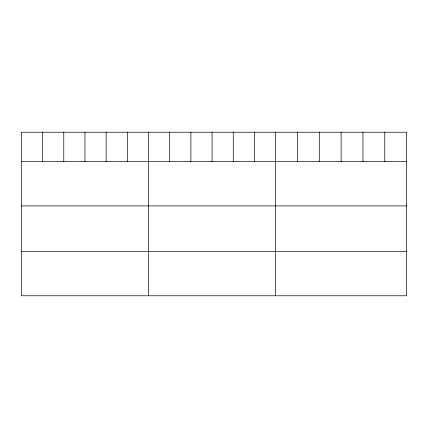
<?xml version="1.0" encoding="UTF-8"?>
<svg xmlns="http://www.w3.org/2000/svg" width="428" height="428" viewBox="0 0 428 428"><rect width="100%" height="100%" fill="white"/><g stroke="black" fill="none" stroke-linecap="round" stroke-linejoin="round"><path stroke-width="0.64" d="M406.6 161.645L406.6 295.775L21.4 295.775L21.4 132.225L406.6 132.225L406.6 161.645L21.4 161.645M21.4 205.905L406.6 205.905M21.4 251.514L406.6 251.514M384.772 132.225L384.772 161.645M362.944 132.225L362.944 161.645M341.116 132.225L341.116 161.645M319.288 132.225L319.288 161.645M297.46 132.225L297.46 161.645M275.632 132.225L275.632 295.775M254.446 132.225L254.446 161.645M233.26 132.225L233.26 161.645M212.074 132.225L212.074 161.645M190.888 132.225L190.888 161.645M169.702 132.225L169.702 161.645M148.516 132.225L148.516 295.775M127.33 132.225L127.33 161.645M106.144 132.225L106.144 161.645M84.958 132.225L84.958 161.645M63.772 132.225L63.772 161.645M42.586 132.225L42.586 161.645"/></g></svg>
